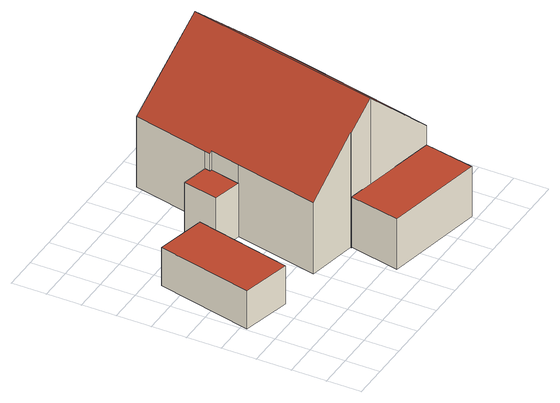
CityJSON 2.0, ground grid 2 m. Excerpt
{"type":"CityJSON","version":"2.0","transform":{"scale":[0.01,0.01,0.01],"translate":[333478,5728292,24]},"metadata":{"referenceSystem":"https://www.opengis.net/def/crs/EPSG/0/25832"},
"CityObjects":{
"building1":{"type":"Building","attributes":{"Geometrietyp2DReferenz":"3000","Gemeindeschluessel":"05170048","function":"31001_2463","roofType":"1000","measuredHeight":2.35},"address":[{"country":"Germany","locality":"Wesel","thoroughfareNumber":"155","thoroughfareName":"Reeser Landstraße"}],"geometry":[{"type":"Solid","lod":"2","boundaries":[[[[0,1,2,3]],[[4,5,1,0]],[[6,7,5,4]],[[3,2,7,6]],[[4,0,3,6]],[[1,5,7,2]]]],"semantics":{"surfaces":[{"type":"WallSurface"},{"type":"RoofSurface"},{"type":"GroundSurface"}],"values":[[0,0,0,0,1,2]]}}]},
"building2":{"type":"Building","attributes":{"Geometrietyp2DReferenz":"3000","Gemeindeschluessel":"05170048","function":"31001_1010","roofType":"1000","measuredHeight":3.31},"address":[{"country":"Germany","locality":"Wesel","thoroughfareNumber":"155","thoroughfareName":"Reeser Landstraße"}],"geometry":[{"type":"Solid","lod":"2","boundaries":[[[[8,9,10,11]],[[12,13,9,8]],[[14,15,13,12]],[[16,17,15,14]],[[18,19,17,16]],[[11,10,19,18]],[[16,14,12,8,11,18]],[[9,13,15,17,19,10]]]],"semantics":{"surfaces":[{"type":"WallSurface"},{"type":"RoofSurface"},{"type":"GroundSurface"}],"values":[[0,0,0,0,0,0,1,2]]}}]},
"building3":{"type":"Building","attributes":{"Geometrietyp2DReferenz":"3000","Gemeindeschluessel":"05170048","function":"31001_1010","roofType":"1000","measuredHeight":3.1},"address":[{"country":"Germany","locality":"Wesel","thoroughfareNumber":"155","thoroughfareName":"Reeser Landstraße"}],"geometry":[{"type":"Solid","lod":"2","boundaries":[[[[20,21,22,23]],[[24,25,21,20]],[[26,27,25,24]],[[23,22,27,26]],[[24,20,23,26]],[[21,25,27,22]]]],"semantics":{"surfaces":[{"type":"WallSurface"},{"type":"RoofSurface"},{"type":"GroundSurface"}],"values":[[0,0,0,0,1,2]]}}]},
"building4":{"type":"Building","attributes":{"Geometrietyp2DReferenz":"3000","Gemeindeschluessel":"05170048","function":"31001_1010","roofType":"3100","measuredHeight":8.42},"address":[{"country":"Germany","locality":"Wesel","thoroughfareNumber":"155","thoroughfareName":"Reeser Landstraße"}],"geometry":[{"type":"Solid","lod":"2","boundaries":[[[[28,29,30,31]],[[32,33,29,28]],[[34,35,33,32]],[[36,37,35,34]],[[38,39,37,36]],[[40,41,39,38]],[[42,43,41,40]],[[44,45,43,42]],[[46,47,45,44]],[[48,49,47,46]],[[50,51,49,48]],[[52,53,51,50]],[[54,55,53,52]],[[56,57,55,54]],[[58,59,57,56]],[[31,30,59,58]],[[44,42,40,38,36,34,32,28,31,46]],[[58,56,54,52,50,48,46,31]],[[29,33,35,37,39,41,43,45,47,49,51,53,55,57,59,30]]]],"semantics":{"surfaces":[{"type":"WallSurface"},{"type":"RoofSurface"},{"type":"GroundSurface"}],"values":[[0,0,0,0,0,0,0,0,0,0,0,0,0,0,0,0,1,1,2]]}}]}
},
"vertices":[
[429,1060,249],[429,1060,14],[143,1127,14],[143,1127,249],[296,499,249],[296,499,14],[10,568,249],[10,568,14],
[572,1225,348],[572,1225,17],[526,1020,17],[526,1020,348],[728,1190,348],[728,1190,17],[721,1158,348],[721,1158,17],[733,1156,348],[733,1156,17],[693,982,348],[693,982,17],
[1391,21,337],[1391,21,27],[1450,312,27],[1450,312,337],[809,139,337],[809,139,27],[873,431,337],[873,431,27],
[873,431,730],[873,431,21],[1016,401,21],[1016,401,864],[874,438,730],[874,438,21],[583,494,458],[583,494,21],[693,982,462],[693,982,21],[733,1156,464],[733,1156,21],[721,1158,453],[721,1158,21],[728,1190,453],[728,1190,21],[829,1637,457],[829,1637,21],[1268,1539,864],[1268,1539,21],[1708,1442,457],[1708,1442,21],[1593,967,464],[1593,967,21],[1604,965,453],[1604,965,21],[1458,316,451],[1458,316,21],[1451,318,458],[1451,318,21],[1450,312,457],[1450,312,21]
]}
